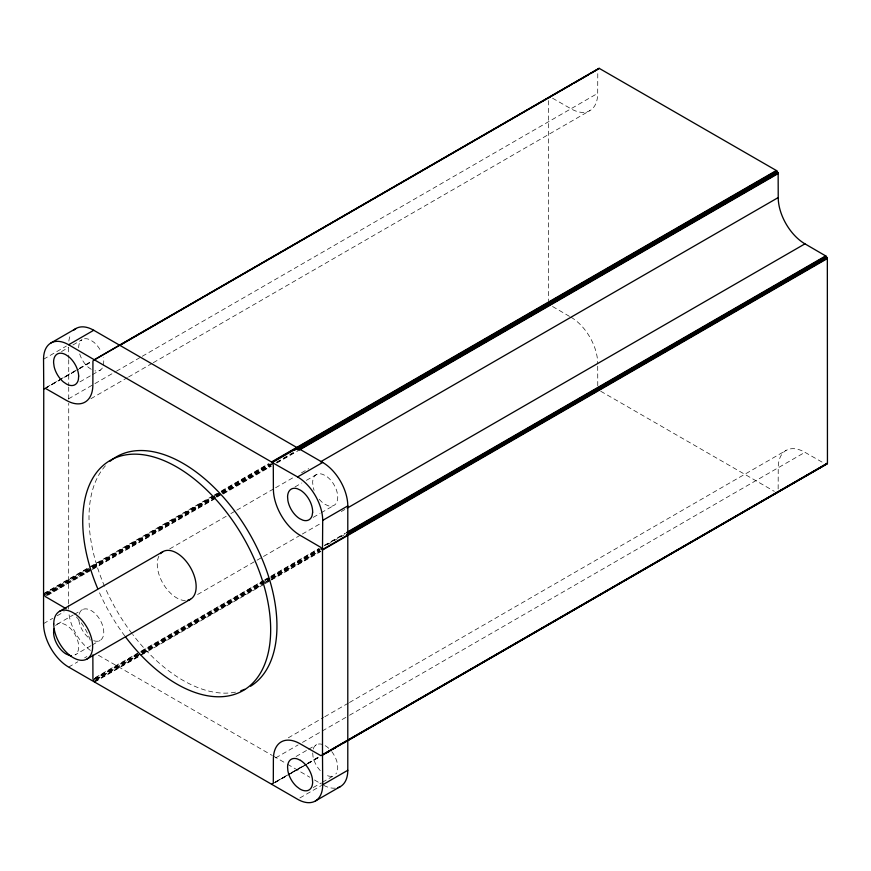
<?xml version="1.0" encoding="UTF-8"?>
<svg xmlns="http://www.w3.org/2000/svg" width="871" height="871" viewBox="0 0 871 871"><rect width="100%" height="100%" fill="white"/><g stroke="black" fill="none" stroke-linecap="round" stroke-linejoin="round"><path stroke-width="0.65" stroke-dasharray="4.36 3.27" d="M552.552 98.216L570.973 108.766A37.791 21.819 60 0 0 597.702 93.339L597.778 72.108M778.151 488.969L778.228 467.738A37.791 21.819 60 0 1 804.956 452.31L823.378 462.86M68.646 609.134L68.667 605.095M68.678 603.745L68.733 403.295M103.464 365.145L103.758 361.552A17.747 10.245 60 0 0 103.203 357.502M43.55 359.233L66.359 346.07M61.482 351.59L68.319 347.638M72.881 345.003L82.005 339.734A17.747 10.245 60 0 0 78.684 348.226M46.239 387.475L91.88 361.127M44.878 388.433L78.238 369.173M79.228 368.607L91.172 361.705M44.78 388.738L78.357 369.348M79.305 368.792L91.303 361.868M79.914 381.89L91.313 375.303M92.457 374.65L100.437 370.044M68.482 398.874L115.56 371.699M116.387 371.22L141.102 356.947M142.278 356.272L597.702 93.339M90.911 398.711L127.395 377.644M128.57 376.969L152.109 363.381M153.285 362.695L589.874 110.639M43.648 593.565L213.373 495.577M214.549 494.891L216.901 493.541M221.604 490.819L268.638 463.666M43.746 593.978L90.007 567.271M91.183 566.596L213.471 495.991M214.647 495.316L268.736 464.091M46.25 593.042L214.527 495.893M215.703 495.207L220.417 492.485M221.593 491.81L269.836 463.96M45.259 594.142L87.623 569.678M92.326 566.967L214.712 496.307M215.888 495.632L220.592 492.91M221.767 492.235L271.197 463.699M45.466 594.545L91.368 568.055M92.544 567.369L214.93 496.71M216.106 496.035L220.809 493.313M221.985 492.638L271.414 464.101M46.892 594.262L91.607 568.447M92.783 567.761L215.17 497.101M216.346 496.426L221.06 493.705M222.236 493.03L271.654 464.493M47.165 594.632L91.88 568.807M93.055 568.132L215.442 497.472M216.618 496.797L221.332 494.075M222.508 493.4L270.75 465.539M276.586 462.174L293.113 452.626M46.283 595.644L215.736 497.809M216.912 497.123L271.044 465.876M276.728 462.599L295.759 451.603M47.763 595.263L91.303 570.124M92.489 569.449L216.052 498.103M223.107 494.031L271.36 466.17M276.836 463.013L298.426 450.547M169.693 548.904L226.177 516.296M230.88 513.574L235.595 510.863M236.77 510.177L274.419 488.435M275.595 487.76L294.431 476.894M301.486 472.811L308.693 468.652M43.55 623.614L52.674 618.345M57.236 615.721L64.084 611.769M57.257 624.191L73.229 614.97M74.373 614.305L82.353 609.7M294.986 486.943L301.834 482.991M306.396 480.357L316.663 474.434M90.976 645.694L75.004 654.916A17.747 10.245 60 0 0 73.774 632.466A17.747 10.245 60 0 0 55.265 626.031M92.108 645.041L100.1 640.435M313.212 517.374L320.06 513.422M321.203 512.758L333.745 505.518M68.646 667.077L77.769 661.808M84.607 657.855L86.893 656.538M197.586 594.512L262.313 557.146M263.488 556.471L301.148 534.729M302.324 534.043L321.29 523.09M341.301 511.538L344.829 509.502M95.298 677.594L263.575 580.445M264.751 579.759L318.884 548.512M324.36 545.344L345.547 533.117M94.22 678.694L263.684 580.859M264.86 580.184L269.564 577.462M270.739 576.787L318.993 548.926M324.676 545.649L344.883 533.988M94.373 679.119L136.736 654.665M141.44 651.943L263.826 581.284M265.002 580.609L269.705 577.887M270.881 577.212L320.31 548.676M327.322 544.625L343.795 535.11M94.547 679.543L140.449 653.043M141.625 652.368L269.89 578.311M271.066 577.636L320.495 549.1M95.941 679.271L140.667 653.457M141.842 652.771L270.108 578.725M271.284 578.039L319.537 550.189M96.191 679.663L140.906 653.849M142.082 653.174L263.292 583.189M264.468 582.514L270.358 579.117M271.534 578.431L319.777 550.581M95.287 680.708L141.178 654.219M142.354 653.533L261.213 584.92M265.916 582.198L320.049 550.94M94.406 681.732L141.831 654.35M143.007 653.664L270.01 580.347M271.186 579.672L320.572 551.158M94.71 682.037L264.436 584.038M265.611 583.363L270.315 580.652M271.491 579.966L320.876 551.452M288.279 737.835L323.577 717.454M324.752 716.768L348.291 703.18M349.467 702.505L786.056 450.438M275.737 757.857L298.1 744.945M302.466 742.419L348.705 715.733M349.532 715.243L804.956 452.31M296.064 756.496L307.474 749.909M308.606 749.256L316.598 744.64M275.661 781.733L289.782 773.579M290.958 772.904L306.254 764.063M307.43 763.388L319.2 756.594M272.982 783.508L306.342 764.259M307.321 763.682L319.276 756.79M275.41 782.289L289.782 773.981M290.707 773.448L306.265 764.466M307.18 763.943L319.211 756.997M275.007 782.659L319.483 756.943M313.277 787.515L321.268 782.909M322.401 782.245L333.811 775.658A17.747 10.245 60 0 1 324.839 774.417M299.885 797.945L321.551 785.435M93.73 640.62L94.471 640.936A17.747 10.245 60 0 0 100.1 619.945A17.747 10.245 60 0 0 79.109 614.316M325.199 745.718L325.569 745.881A17.747 10.245 60 0 1 331.078 750.748M98.412 655.253L272.296 755.484M600.729 391.242L774.341 491.353M273.472 756.159L286.374 763.595M287.55 764.27L309.815 777.237M552.552 306.494L569.819 316.554M314.496 779.981L321.519 784.096M91.226 369.315L88.461 367.42A17.747 10.245 60 0 1 79.239 352.276M312.7 752.936L312.994 756.442A17.747 10.245 60 0 0 320.833 771.205M68.657 347.464L68.733 358.319M68.733 359.679L68.733 385.722M597.702 366.179L597.778 387.486M548.48 100.622L548.49 300.745M68.733 387.072L68.733 401.945M68.853 341.094A35.482 20.49 60 0 1 70.551 334.769M90.453 650.452A35.482 20.49 60 0 1 68.853 613.032M335.237 788.146A35.482 20.49 60 0 1 322.695 784.782M102.332 368.041A17.747 10.245 60 0 1 94.95 370.872M84.531 338.775A17.747 10.245 60 0 1 90.726 340.125L93.992 342.357A17.747 10.245 60 0 1 101.374 352.232M319.243 499.279A17.747 10.245 60 0 0 324.741 504.189L328.008 505.713A17.747 10.245 60 0 0 337.197 501.152L337.741 497.744A17.747 10.245 60 0 0 325.656 475.762L322.401 474.238A17.747 10.245 60 0 0 312.667 482.207L312.972 486.149A17.747 10.245 60 0 0 314.115 490.351M87.982 637.18A17.747 10.245 60 0 1 78.728 619.107M313.19 749.06A17.747 10.245 60 0 1 322.314 744.389M331.786 751.629A17.747 10.245 60 0 1 337.415 763.856L337.741 767.819A17.747 10.245 60 0 1 335.879 773.927M76.354 616.951A37.791 21.819 60 0 1 90.475 640.871M235.518 692.129A132.893 76.724 60 0 1 132.708 634.502M131.913 633.446A132.893 76.724 60 0 1 105.075 587.544M104.531 586.292A132.893 76.724 60 0 1 106.36 464.776M570.973 317.229A37.791 21.819 60 0 1 597.702 363.512M124.836 636.004A132.893 76.724 60 0 1 98.804 591.159M185.305 600.565A27.502 15.874 60 0 1 162.953 583.396A27.502 15.874 60 0 1 159.262 555.458"/><path stroke-width="1.31" d="M271.839 784.172L273.298 783.094L273.385 759.207A37.791 21.819 60 0 1 300.114 743.78L320.833 755.647L322.499 754.917L322.499 550.037L320.833 547.38L300.114 535.317A37.791 21.819 60 0 1 273.385 489.034L273.298 465.06L271.534 461.978L94.406 359.843L92.936 360.921L92.859 384.808A37.791 21.819 60 0 1 66.131 400.235L45.412 388.368L43.746 389.097L43.55 623.614A35.482 20.49 60 0 0 68.646 667.077L297.599 799.262A35.482 20.49 60 0 0 322.695 784.782L347.79 770.291L347.79 505.909A35.482 20.49 60 0 0 322.695 462.447L93.73 330.261A35.482 20.49 60 0 0 73.828 330.109M776.682 170.814L271.839 462.283L297.599 476.938A35.482 20.49 60 0 1 322.695 520.401L322.499 550.037L827.341 258.567L825.675 255.911L804.956 243.847A37.791 21.819 60 0 1 778.228 197.565L778.141 173.59L776.366 170.52L599.248 68.374L590.723 73.534M54.013 628.808L53.588 632.313A17.747 10.245 60 0 0 66.131 654.034L69.375 655.417A17.747 10.245 60 0 0 71.433 655.743M548.48 97.922L550.254 96.899M778.141 491.625L776.682 492.703M825.675 464.178L827.45 463.154L827.341 258.567M50.899 342.989L75.995 328.509M43.746 389.097L43.55 359.233A35.482 20.49 60 0 1 68.646 344.753L93.73 330.261M94.112 359.843L598.954 68.374M599.248 68.374L94.406 359.843L68.646 344.753M120.002 345.297L571.888 84.4M574.25 83.05L588.371 74.895M271.534 461.978L776.366 170.52M272.133 462.621L776.976 171.151M294.768 450.078L777.248 171.522M297.37 449.109L777.498 171.914M298.764 448.848L777.716 172.327M297.762 449.948L777.89 172.741M299.091 449.686L778.043 173.166M299.189 450.111L778.141 173.59M59.446 611.398L162.953 551.648M320.463 461.859L778.228 197.565M297.599 476.938L322.695 462.447M322.695 520.401L347.79 505.909M347.181 508.141L804.956 243.847M86.948 659.031L190.455 599.281M346.723 532.431L825.675 255.911M347.039 532.736L825.991 256.216M347.333 533.074L826.285 256.553M347.605 533.444L826.557 256.923M346.669 534.511L826.797 257.315M346.887 534.925L827.015 257.718M322.357 549.612L827.2 258.143M322.608 754.624L827.45 463.154M827.341 463.448L322.499 754.917L322.695 784.782M322.357 755.179L827.2 463.71M326.886 752.675L329.238 751.314M332.766 749.267L336.293 747.231M343.359 743.159L827.015 463.916M315.346 801.026L340.441 786.535M66.131 608.698L45.412 596.624L43.746 593.978M94.406 681.732L92.936 678.955L92.859 654.981M347.79 770.291A35.482 20.49 60 0 1 337.97 787.613M244.62 689.32A132.893 76.724 60 0 1 240.81 690.747M110.094 461.271A132.893 76.724 60 0 1 245.317 526.639A132.893 76.724 60 0 1 250.587 686.228M97.726 588.665A132.893 76.724 60 0 1 158.925 458.658A132.893 76.724 60 0 1 268.943 649.439A132.893 76.724 60 0 1 125.631 637.06M160.525 553.651A27.502 15.874 60 0 1 190.455 567.522A27.502 15.874 60 0 1 187.505 600.369M78.673 376.043L78.368 379.636A17.747 10.245 60 0 1 66.632 384.133L63.365 381.912A17.747 10.245 60 0 1 54.154 366.756L53.599 362.706A17.747 10.245 60 0 1 65.641 354.617L68.896 356.838A17.747 10.245 60 0 1 78.673 376.043M312.645 512.224L312.101 515.643A17.747 10.245 60 0 1 302.912 520.205L299.657 518.67A17.747 10.245 60 0 1 287.887 500.64L287.572 496.699A17.747 10.245 60 0 1 297.305 488.718L300.571 490.253A17.747 10.245 60 0 1 312.645 512.224M300.473 760.372L297.218 758.87A17.747 10.245 60 0 0 287.572 766.97L287.898 770.933A17.747 10.245 60 0 0 296.51 786.437L299.744 788.908A17.747 10.245 60 0 0 312.656 782.3L312.319 778.347A17.747 10.245 60 0 0 300.473 760.372M53.752 623.995A27.502 15.874 60 0 0 82.919 660.272A27.502 15.874 60 0 0 82.919 621.382A27.502 15.874 60 0 0 53.752 623.995"/></g></svg>
